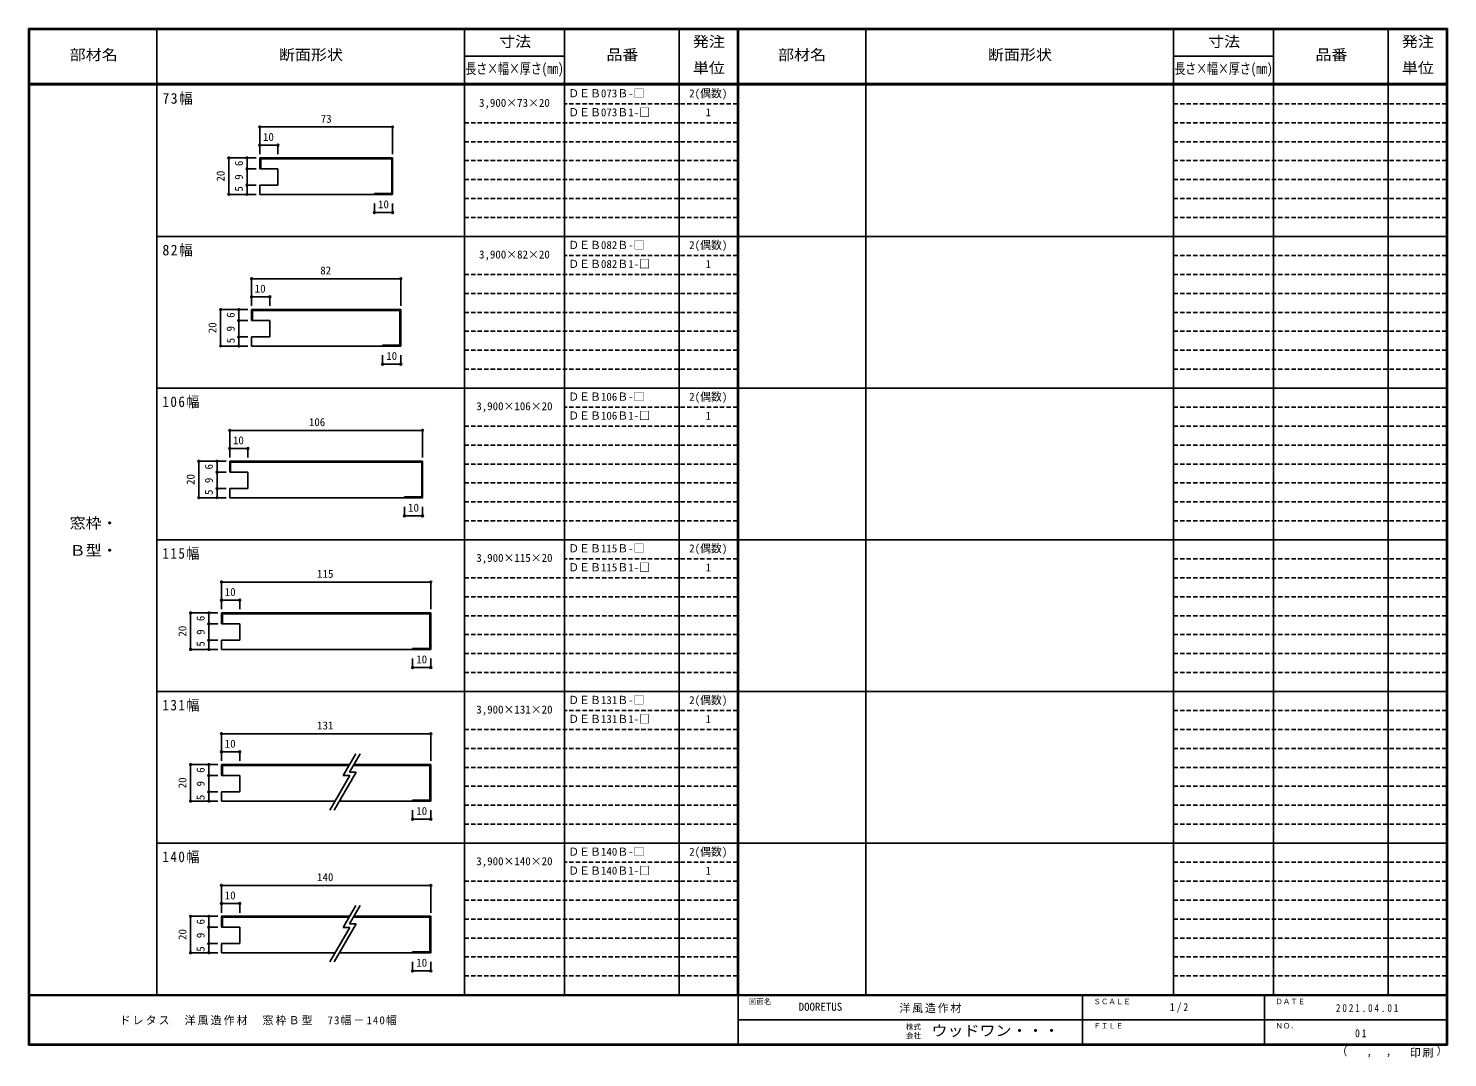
# Model space of a CAD drawing. Units: millimetres, scale not verified. Extents: x -400 to 380, y -287 to 278.
import ezdxf
from ezdxf.enums import TextEntityAlignment as Align

# ---------------------------------------------------------------- set-up
doc = ezdxf.new("R2010")
doc.units = ezdxf.units.MM
doc.header["$LTSCALE"] = 2
doc.header["$PDMODE"] = 32
doc.header["$PDSIZE"] = 1
doc.linetypes.add('DASHED1', pattern=[1.8, 1.2, -0.6])
for name, color, linetype in [('0-4', 3, 'Continuous'), ('0-A', 7, 'Continuous'), ('0-B', 7, 'Continuous'), ('F-1', 7, 'DASHED1'), ('F-A', 7, 'Continuous')]:
    doc.layers.add(name, color=color, linetype=linetype)
doc.styles.add('ＭＳ ゴシック', font='')
doc.styles.get('ＭＳ ゴシック').set_extended_font_data('MS Gothic')

msp = doc.modelspace()

# ---------------------------------------------------------------- linework, layer by layer
at = {"layer": '0-4'}
for p, q in [((-272.833, 201.167), (-272.833, 207.167)), ((-199.833, 207.167), (-272.833, 207.167)), ((-272.333, 201.167), (-272.333, 206.667)), ((-200.333, 206.667), (-272.333, 206.667)), ((-200.333, 187.667), (-200.333, 206.667)), ((-199.833, 187.167), (-199.833, 207.167)), ((-262.833, 201.167), (-272.833, 201.167)), ((-262.833, 201.167), (-262.833, 192.167)), ((-272.833, 192.167), (-272.833, 187.167)), ((-262.833, 192.167), (-272.833, 192.167)), ((-209.833, 187.667), (-200.333, 187.667)), ((-209.833, 187.667), (-209.833, 187.167)), ((-272.833, 187.167), (-199.833, 187.167)), ((-195.333, 123.833), (-277.333, 123.833)), ((-277.333, 117.833), (-277.333, 123.833)), ((-267.333, 117.833), (-277.333, 117.833)), ((-195.833, 123.333), (-276.833, 123.333)), ((-276.833, 117.833), (-276.833, 123.333)), ((-267.333, 117.833), (-267.333, 108.833)), ((-195.833, 104.333), (-195.833, 123.333)), ((-195.333, 103.833), (-195.333, 123.833)), ((-277.333, 108.833), (-277.333, 103.833)), ((-267.333, 108.833), (-277.333, 108.833)), ((-277.333, 103.833), (-195.333, 103.833)), ((-205.333, 104.333), (-195.833, 104.333)), ((-205.333, 104.333), (-205.333, 103.833)), ((-183.333, 40.5), (-289.333, 40.5)), ((-289.333, 34.5), (-289.333, 40.5)), ((-183.833, 40), (-288.833, 40)), ((-288.833, 34.5), (-288.833, 40)), ((-183.833, 21), (-183.833, 40)), ((-183.333, 20.5), (-183.333, 40.5)), ((-279.333, 34.5), (-289.333, 34.5)), ((-279.333, 34.5), (-279.333, 25.5)), ((-289.333, 25.5), (-289.333, 20.5)), ((-279.333, 25.5), (-289.333, 25.5)), ((-289.333, 20.5), (-183.333, 20.5)), ((-193.333, 21), (-183.833, 21)), ((-193.333, 21), (-193.333, 20.5)), ((-178.833, -42.833), (-293.833, -42.833)), ((-293.833, -48.833), (-293.833, -42.833)), ((-179.333, -43.333), (-293.333, -43.333)), ((-293.333, -48.833), (-293.333, -43.333)), ((-179.333, -62.333), (-179.333, -43.333)), ((-178.833, -62.833), (-178.833, -42.833)), ((-283.833, -48.833), (-293.833, -48.833)), ((-283.833, -48.833), (-283.833, -57.833)), ((-293.833, -57.833), (-293.833, -62.833)), ((-283.833, -57.833), (-293.833, -57.833)), ((-188.833, -62.333), (-179.333, -62.333)), ((-188.833, -62.333), (-188.833, -62.833)), ((-293.833, -62.833), (-178.833, -62.833)), ((-223.459, -126.167), (-293.833, -126.167)), ((-293.833, -132.167), (-293.833, -126.167)), ((-283.833, -132.167), (-293.833, -132.167)), ((-223.747, -126.667), (-293.333, -126.667)), ((-293.333, -132.167), (-293.333, -126.667)), ((-283.833, -132.167), (-283.833, -141.167)), ((-179.333, -126.667), (-221.438, -126.667)), ((-178.833, -126.167), (-221.149, -126.167)), ((-179.333, -145.667), (-179.333, -126.667)), ((-178.833, -146.167), (-178.833, -126.167)), ((-293.833, -141.167), (-293.833, -146.167)), ((-283.833, -141.167), (-293.833, -141.167)), ((-293.833, -146.167), (-231.447, -146.167)), ((-229.137, -146.167), (-178.833, -146.167)), ((-188.833, -145.667), (-179.333, -145.667)), ((-188.833, -145.667), (-188.833, -146.167)), ((-223.459, -209.5), (-293.833, -209.5)), ((-293.833, -215.5), (-293.833, -209.5)), ((-223.747, -210), (-293.333, -210)), ((-293.333, -215.5), (-293.333, -210)), ((-179.333, -210), (-221.438, -210)), ((-178.833, -209.5), (-221.149, -209.5)), ((-179.333, -229), (-179.333, -210)), ((-178.833, -229.5), (-178.833, -209.5)), ((-283.833, -215.5), (-293.833, -215.5)), ((-283.833, -215.5), (-283.833, -224.5)), ((-293.833, -224.5), (-293.833, -229.5)), ((-283.833, -224.5), (-293.833, -224.5)), ((-293.833, -229.5), (-231.447, -229.5)), ((-229.137, -229.5), (-178.833, -229.5)), ((-188.833, -229), (-179.333, -229)), ((-188.833, -229), (-188.833, -229.5))]:
    msp.add_line(p, q, dxfattribs=at)
at = {"layer": '0-A'}
for p, q in [((-219.995, -120.167), (-226.957, -132.226)), ((-217.685, -120.167), (-223.493, -130.226)), ((-223.398, -132.226), (-234.333, -151.167)), ((-219.934, -130.226), (-232.024, -151.167)), ((-226.957, -132.226), (-223.398, -132.226)), ((-223.493, -130.226), (-219.934, -130.226)), ((-219.995, -203.5), (-226.957, -215.559)), ((-217.685, -203.5), (-223.493, -213.559)), ((-223.398, -215.559), (-234.333, -234.5)), ((-219.934, -213.559), (-232.024, -234.5)), ((-226.957, -215.559), (-223.398, -215.559)), ((-223.493, -213.559), (-219.934, -213.559))]:
    msp.add_line(p, q, dxfattribs=at)
at = {"layer": '0-B', "color": 4}
for p, q in [((-272.833, 224.167), (-272.833, 209.167)), ((-272.833, 224.167), (-199.833, 224.167)), ((-199.833, 224.167), (-199.833, 209.167)), ((-272.833, 214.167), (-262.833, 214.167)), ((-262.833, 214.167), (-262.833, 209.167)), ((-289.833, 207.167), (-289.833, 187.167)), ((-289.833, 207.167), (-274.833, 207.167)), ((-279.833, 207.167), (-279.833, 187.167)), ((-279.833, 201.167), (-274.833, 201.167)), ((-279.833, 192.167), (-274.833, 192.167)), ((-289.833, 187.167), (-274.833, 187.167)), ((-209.833, 177.167), (-209.833, 182.167)), ((-199.833, 177.167), (-199.833, 182.167)), ((-209.833, 177.167), (-199.833, 177.167)), ((-277.333, 140.833), (-195.333, 140.833)), ((-277.333, 140.833), (-277.333, 125.833)), ((-195.333, 140.833), (-195.333, 125.833)), ((-277.333, 130.833), (-267.333, 130.833)), ((-267.333, 130.833), (-267.333, 125.833)), ((-294.333, 123.833), (-294.333, 103.833)), ((-294.333, 123.833), (-279.333, 123.833)), ((-284.333, 123.833), (-284.333, 103.833)), ((-284.333, 117.833), (-279.333, 117.833)), ((-294.333, 103.833), (-279.333, 103.833)), ((-284.333, 108.833), (-279.333, 108.833)), ((-205.333, 93.833), (-205.333, 98.833)), ((-205.333, 93.833), (-195.333, 93.833)), ((-195.333, 93.833), (-195.333, 98.833)), ((-289.333, 57.5), (-183.333, 57.5)), ((-289.333, 57.5), (-289.333, 42.5)), ((-183.333, 57.5), (-183.333, 42.5)), ((-289.333, 47.5), (-279.333, 47.5)), ((-279.333, 47.5), (-279.333, 42.5)), ((-306.333, 40.5), (-306.333, 20.5)), ((-306.333, 40.5), (-291.333, 40.5)), ((-296.333, 40.5), (-296.333, 20.5)), ((-296.333, 34.5), (-291.333, 34.5)), ((-296.333, 25.5), (-291.333, 25.5)), ((-306.333, 20.5), (-291.333, 20.5)), ((-193.333, 10.5), (-193.333, 15.5)), ((-193.333, 10.5), (-183.333, 10.5)), ((-183.333, 10.5), (-183.333, 15.5)), ((-293.833, -25.833), (-178.833, -25.833)), ((-293.833, -25.833), (-293.833, -40.833)), ((-178.833, -25.833), (-178.833, -40.833)), ((-293.833, -35.833), (-283.833, -35.833)), ((-283.833, -35.833), (-283.833, -40.833)), ((-310.833, -42.833), (-310.833, -62.833)), ((-310.833, -42.833), (-295.833, -42.833)), ((-300.833, -42.833), (-300.833, -62.833)), ((-300.833, -48.833), (-295.833, -48.833)), ((-300.833, -57.833), (-295.833, -57.833)), ((-310.833, -62.833), (-295.833, -62.833)), ((-188.833, -72.833), (-188.833, -67.833)), ((-178.833, -72.833), (-178.833, -67.833)), ((-188.833, -72.833), (-178.833, -72.833)), ((-293.833, -109.167), (-178.833, -109.167)), ((-293.833, -109.167), (-293.833, -124.167)), ((-178.833, -109.167), (-178.833, -124.167)), ((-293.833, -119.167), (-283.833, -119.167)), ((-283.833, -119.167), (-283.833, -124.167)), ((-310.833, -126.167), (-310.833, -146.167)), ((-310.833, -126.167), (-295.833, -126.167)), ((-300.833, -126.167), (-300.833, -146.167)), ((-300.833, -132.167), (-295.833, -132.167)), ((-310.833, -146.167), (-295.833, -146.167)), ((-300.833, -141.167), (-295.833, -141.167)), ((-188.833, -156.167), (-188.833, -151.167)), ((-178.833, -156.167), (-178.833, -151.167)), ((-188.833, -156.167), (-178.833, -156.167)), ((-293.833, -192.5), (-178.833, -192.5)), ((-293.833, -192.5), (-293.833, -207.5)), ((-178.833, -192.5), (-178.833, -207.5)), ((-293.833, -202.5), (-283.833, -202.5)), ((-283.833, -202.5), (-283.833, -207.5)), ((-310.833, -209.5), (-310.833, -229.5)), ((-310.833, -209.5), (-295.833, -209.5)), ((-300.833, -209.5), (-300.833, -229.5)), ((-300.833, -215.5), (-295.833, -215.5)), ((-300.833, -224.5), (-295.833, -224.5)), ((-310.833, -229.5), (-295.833, -229.5)), ((-188.833, -239.5), (-188.833, -234.5)), ((-188.833, -239.5), (-178.833, -239.5)), ((-178.833, -239.5), (-178.833, -234.5))]:
    msp.add_line(p, q, dxfattribs=at)
at = {"layer": '0-B'}
for p in [(-272.833, 224.167), (-199.833, 224.167), (-272.833, 214.167), (-262.833, 214.167), (-289.833, 207.167), (-279.833, 207.167), (-279.833, 201.167), (-289.833, 187.167), (-279.833, 192.167), (-279.833, 187.167), (-209.833, 177.167), (-199.833, 177.167), (-277.333, 140.833), (-195.333, 140.833), (-277.333, 130.833), (-267.333, 130.833), (-294.333, 123.833), (-284.333, 123.833), (-284.333, 117.833), (-284.333, 108.833), (-294.333, 103.833), (-284.333, 103.833), (-205.333, 93.833), (-195.333, 93.833), (-289.333, 57.5), (-183.333, 57.5), (-289.333, 47.5), (-279.333, 47.5), (-306.333, 40.5), (-296.333, 40.5), (-296.333, 34.5), (-296.333, 25.5), (-306.333, 20.5), (-296.333, 20.5), (-193.333, 10.5), (-183.333, 10.5), (-293.833, -25.833), (-178.833, -25.833), (-293.833, -35.833), (-283.833, -35.833), (-310.833, -42.833), (-300.833, -42.833), (-300.833, -48.833), (-310.833, -62.833), (-300.833, -57.833), (-300.833, -62.833), (-188.833, -72.833), (-178.833, -72.833), (-293.833, -109.167), (-178.833, -109.167), (-293.833, -119.167), (-283.833, -119.167), (-310.833, -126.167), (-300.833, -126.167), (-300.833, -132.167), (-310.833, -146.167), (-300.833, -141.167), (-300.833, -146.167), (-188.833, -156.167), (-178.833, -156.167), (-293.833, -192.5), (-178.833, -192.5), (-293.833, -202.5), (-283.833, -202.5), (-310.833, -209.5), (-300.833, -209.5), (-300.833, -215.5), (-300.833, -224.5), (-310.833, -229.5), (-300.833, -229.5), (-188.833, -239.5), (-178.833, -239.5)]:
    msp.add_point(p, dxfattribs=at)
at = {"layer": 'F-1', "color": 6, "linetype": 'Continuous'}
for p, q in [((-400, 278.333), (-400, -280.333)), ((-400, 278.333), (380, 278.333)), ((-400, 278), (380, 278)), ((-400, 277.667), (380, 277.667)), ((-399.667, 278.333), (-399.667, -280.333)), ((-399.333, 278.333), (-399.333, -280.333)), ((-10.333, 278.337), (-10.333, -253)), ((-10, 278.333), (-10, -253)), ((-9.667, 278.337), (-9.667, -253)), ((379.333, 278.333), (379.333, -280.333)), ((379.667, 278.333), (379.667, -280.333)), ((380, 278.333), (380, -280.333)), ((380, 248), (-400, 248)), ((380, 247.333), (-400, 247.333)), ((380, -252.667), (-400, -252.667)), ((380, -253), (-400, -253)), ((-10, -253), (-10, -279.667)), ((179.333, -253), (179.333, -279.667)), ((279.333, -253), (279.333, -279.667)), ((-10, -266.333), (379.333, -266.334)), ((380, -279.667), (-400, -279.667)), ((380, -280), (-400, -280)), ((380, -280.333), (-400, -280.333))]:
    msp.add_line(p, q, dxfattribs=at)
at = {"layer": 'F-1', "linetype": 'Continuous'}
for p, q in [((-329.333, 278.333), (-329.333, -252.667)), ((-160.333, 278.337), (-160.333, -253)), ((-105.333, 278.337), (-105.333, -253)), ((-42.333, 278.337), (-42.333, -253)), ((60.333, 278.337), (60.333, -253)), ((229.333, 278.333), (229.333, -252.667)), ((284.333, 278.333), (284.333, -253.003)), ((347.333, 278.333), (347.333, -253.003)), ((-160.333, 263.167), (-105.333, 263.167)), ((229.333, 263.163), (284.333, 263.163)), ((-10.333, 164), (-329.333, 164)), ((380, 164), (-9.667, 164)), ((-10.333, 80.667), (-329.333, 80.667)), ((380, 80.667), (-9.667, 80.667)), ((-10.333, -2.667), (-329.333, -2.667)), ((380, -2.667), (-9.667, -2.667)), ((-10.333, -86), (-329.333, -86)), ((380, -86), (-9.667, -86)), ((-10.333, -169.333), (-329.333, -169.333)), ((380, -169.333), (-9.667, -169.333))]:
    msp.add_line(p, q, dxfattribs=at)
at = {"layer": 'F-1'}
for p, q in [((-10.333, 236.917), (-105.333, 236.917)), ((379.333, 236.917), (229.333, 236.917)), ((-10.333, 226.5), (-160.333, 226.5)), ((379.333, 226.5), (229.333, 226.5)), ((-10.333, 216.083), (-160.333, 216.083)), ((379.333, 216.083), (229.333, 216.083)), ((-10.333, 205.667), (-160.333, 205.667)), ((379.333, 205.667), (229.333, 205.667)), ((-10.333, 195.25), (-160.333, 195.25)), ((379.333, 195.25), (229.333, 195.25)), ((-10.333, 184.833), (-160.333, 184.833)), ((379.333, 184.833), (229.333, 184.833)), ((-10.333, 174.417), (-160.333, 174.417)), ((379.333, 174.417), (229.333, 174.417)), ((-10.333, 153.583), (-105.333, 153.583)), ((379.333, 153.583), (229.333, 153.583)), ((-10.333, 143.167), (-160.333, 143.167)), ((379.333, 143.167), (229.333, 143.167)), ((-10.333, 132.75), (-160.333, 132.75)), ((379.333, 132.75), (229.333, 132.75)), ((-10.333, 122.333), (-160.333, 122.333)), ((379.333, 122.333), (229.333, 122.333)), ((-10.333, 111.917), (-160.333, 111.917)), ((379.333, 111.917), (229.333, 111.917)), ((-10.333, 101.5), (-160.333, 101.5)), ((379.333, 101.5), (229.333, 101.5)), ((-10.333, 91.083), (-160.333, 91.083)), ((379.333, 91.083), (229.333, 91.083)), ((-10.333, 70.25), (-105.333, 70.25)), ((379.333, 70.25), (229.333, 70.25)), ((-10.333, 59.833), (-160.333, 59.833)), ((379.333, 59.833), (229.333, 59.833)), ((-10.333, 49.417), (-160.333, 49.417)), ((379.333, 49.417), (229.333, 49.417)), ((-10.333, 39), (-160.333, 39)), ((379.333, 39), (229.333, 39)), ((-10.333, 28.583), (-160.333, 28.583)), ((379.333, 28.583), (229.333, 28.583)), ((-10.333, 18.167), (-160.333, 18.167)), ((379.333, 18.167), (229.333, 18.167)), ((-10.333, 7.75), (-160.333, 7.75)), ((379.333, 7.75), (229.333, 7.75)), ((-10.333, -13.083), (-105.333, -13.083)), ((379.333, -13.083), (229.333, -13.083)), ((-10.333, -23.5), (-160.333, -23.5)), ((379.333, -23.5), (229.333, -23.5)), ((-10.333, -33.917), (-160.333, -33.917)), ((379.333, -33.917), (229.333, -33.917)), ((-10.333, -44.333), (-160.333, -44.333)), ((379.333, -44.333), (229.333, -44.333)), ((-10.333, -54.75), (-160.333, -54.75)), ((379.333, -54.75), (229.333, -54.75)), ((-10.333, -65.167), (-160.333, -65.167)), ((379.333, -65.167), (229.333, -65.167)), ((-10.333, -75.583), (-160.333, -75.583)), ((379.333, -75.583), (229.333, -75.583)), ((-10.333, -96.417), (-105.333, -96.417)), ((379.333, -96.417), (229.333, -96.417)), ((-10.333, -106.833), (-160.333, -106.833)), ((379.333, -106.833), (229.333, -106.833)), ((-10.333, -117.25), (-160.333, -117.25)), ((379.333, -117.25), (229.333, -117.25)), ((-10.333, -127.667), (-160.333, -127.667)), ((379.333, -127.667), (229.333, -127.667)), ((-10.333, -138.083), (-160.333, -138.083)), ((379.333, -138.083), (229.333, -138.083)), ((-10.333, -148.5), (-160.333, -148.5)), ((379.333, -148.5), (229.333, -148.5)), ((-10.333, -158.917), (-160.333, -158.917)), ((379.333, -158.917), (229.333, -158.917)), ((-10.333, -179.75), (-105.333, -179.75)), ((379.333, -179.75), (229.333, -179.75)), ((-10.333, -190.167), (-160.333, -190.167)), ((379.333, -190.167), (229.333, -190.167)), ((-10.333, -200.583), (-160.333, -200.583)), ((379.333, -200.583), (229.333, -200.583)), ((-10.333, -211), (-160.333, -211)), ((379.333, -211), (229.333, -211)), ((-10.333, -221.417), (-160.333, -221.417)), ((379.333, -221.417), (229.333, -221.417)), ((-10.333, -231.833), (-160.333, -231.833)), ((379.333, -231.833), (229.333, -231.833)), ((-10.333, -242.25), (-160.333, -242.25)), ((379.333, -242.25), (229.333, -242.25))]:
    msp.add_line(p, q, dxfattribs=at)

# ---------------------------------------------------------------- texts
at = {"layer": '0-A', "style": 'ＭＳ ゴシック'}
for s, p in [('ＤＥＢ073Ｂ-□', (-103.333, 239.125)), ('2(偶数)', (-36.833, 239.125)), ('3,900×73×20', (-152.333, 233.917)), ('ＤＥＢ073Ｂ1-□', (-103.333, 228.708)), ('1', (-27.833, 228.708)), ('3,900×82×20', (-152.333, 150.583)), ('ＤＥＢ082Ｂ-□', (-103.333, 155.792)), ('2(偶数)', (-36.833, 155.792)), ('ＤＥＢ082Ｂ1-□', (-103.333, 145.375)), ('1', (-27.833, 145.375)), ('ＤＥＢ106Ｂ-□', (-103.333, 72.458)), ('2(偶数)', (-36.833, 72.458)), ('3,900×106×20', (-153.833, 67.25)), ('ＤＥＢ106Ｂ1-□', (-103.333, 62.042)), ('1', (-27.833, 62.042)), ('ＤＥＢ115Ｂ-□', (-103.333, -10.875)), ('2(偶数)', (-36.833, -10.875)), ('3,900×115×20', (-153.833, -16.083)), ('ＤＥＢ115Ｂ1-□', (-103.333, -21.292)), ('1', (-27.833, -21.292)), ('ＤＥＢ131Ｂ-□', (-103.333, -94.208)), ('2(偶数)', (-36.833, -94.208)), ('3,900×131×20', (-153.833, -99.417)), ('ＤＥＢ131Ｂ1-□', (-103.333, -104.625)), ('1', (-27.833, -104.625)), ('ＤＥＢ140Ｂ-□', (-103.333, -177.542)), ('2(偶数)', (-36.833, -177.542)), ('3,900×140×20', (-153.833, -182.75)), ('ＤＥＢ140Ｂ1-□', (-103.333, -187.958)), ('1', (-27.833, -187.958))]:
    msp.add_text(s, height=4.399, dxfattribs=at).set_placement(p, align=Align.BOTTOM_LEFT)
at = {"layer": '0-A', "style": 'ＭＳ ゴシック', "width": 1.1}
for s, p in [('窓枠・', (-377.333, 1.833)), ('Ｂ型・', (-377.333, -13.167))]:
    msp.add_text(s, height=5.865, dxfattribs=at).set_placement(p, align=Align.BOTTOM_LEFT)
at = {"layer": '0-A', "char_height": 5.865, "attachment_point": 7, "style": 'ＭＳ ゴシック'}
for s, insert in [('\\T1.2;\\W0.95;73幅', (-326.333, 236.333)), ('\\T1.2;\\W0.95;82幅', (-326.333, 153)), ('\\T1.22;\\W0.9;106幅', (-326.333, 69.667)), ('\\T1.22;\\W0.9;115幅', (-326.333, -13.667)), ('\\T1.22;\\W0.9;131幅', (-326.333, -97)), ('\\T1.22;\\W0.9;140幅', (-326.333, -180.333))]:
    msp.add_mtext(s, dxfattribs=dict(at, insert=insert))
at = {"layer": '0-B', "style": 'ＭＳ ゴシック'}
for s, p in [('73', (-239.333, 225.167)), ('10', (-271.083, 215.167)), ('10', (-207.833, 178.167)), ('82', (-239.583, 141.833)), ('10', (-275.583, 131.833)), ('10', (-203.333, 94.833)), ('106', (-245.833, 58.5)), ('10', (-287.583, 48.5)), ('10', (-191.333, 11.5)), ('115', (-241.333, -24.833)), ('10', (-292.083, -34.833)), ('10', (-186.833, -71.833)), ('131', (-241.333, -108.167)), ('10', (-292.083, -118.167)), ('10', (-186.833, -155.167)), ('140', (-241.333, -191.5)), ('10', (-292.083, -201.5)), ('10', (-186.833, -238.5))]:
    msp.add_text(s, height=4.399, dxfattribs=at).set_placement(p, align=Align.BOTTOM_LEFT)
for s, p in [('6', (-280.833, 202.667)), ('20', (-290.833, 194.167)), ('9', (-280.833, 195.167)), ('5', (-280.833, 188.667)), ('6', (-285.333, 119.333)), ('20', (-295.333, 110.833)), ('9', (-285.333, 111.833)), ('5', (-285.333, 105.333)), ('20', (-307.333, 27.5)), ('6', (-297.333, 36)), ('9', (-297.333, 28.5)), ('5', (-297.333, 22)), ('6', (-301.833, -47.333)), ('20', (-311.833, -55.833)), ('9', (-301.833, -54.833)), ('5', (-301.833, -61.333)), ('6', (-301.833, -130.667)), ('20', (-311.833, -139.167)), ('9', (-301.833, -138.167)), ('5', (-301.833, -145.667)), ('20', (-311.833, -222.5)), ('6', (-301.833, -214)), ('9', (-301.833, -221.5)), ('5', (-301.833, -229))]:
    msp.add_text(s, height=4.399, rotation=90, dxfattribs=at).set_placement(p, align=Align.BOTTOM_LEFT)
at = {"layer": 'F-1', "style": 'ＭＳ ゴシック'}
for s, width, p in [('寸法', 1.1, (-141.333, 266.417)), ('発注', 1.1, (-34.833, 266.417)), ('寸法', 1.1, (248.333, 266.417)), ('発注', 1.1, (354.833, 266.413)), ('品番', 1.1, (-82.333, 259.167)), ('品番', 1.1, (307.333, 259.167)), ('長さ×幅×厚さ(㎜)', 0.75, (-159.833, 251.583)), ('単位', 1.1, (-34.833, 251.917)), ('長さ×幅×厚さ(㎜)', 0.75, (229.833, 251.583)), ('単位', 1.1, (354.833, 251.913))]:
    msp.add_text(s, height=5.865, dxfattribs=dict(at, width=width)).set_placement(p, align=Align.BOTTOM_LEFT)
at = {"layer": 'F-A', "style": 'ＭＳ ゴシック', "width": 1.1}
for s, p in [('部材名', (-377.333, 259.167)), ('断面形状', (-262.333, 259.167)), ('部材名', (12, 259.167)), ('断面形状', (127.333, 259.167)), ('ウッドワン・・・', (96.333, -277))]:
    msp.add_text(s, height=5.865, dxfattribs=at).set_placement(p, align=Align.BOTTOM_LEFT)
at = {"layer": 'F-A', "style": 'ＭＳ ゴシック'}
for s, height, p in [('図面名', 2.933, (-4, -258.667)), ('DOORETUS', 4.399, (23.333, -262.719)), ('ＳＣＡＬＥ', 2.933, (185.333, -258.667)), ('ＤＡＴＥ', 2.933, (285.333, -258.667)), ('株式', 2.933, (82.333, -272.6)), ('ＦＩＬＥ', 2.933, (185.333, -272)), ('ＮＯ．', 2.933, (285.333, -272)), ('会社', 2.933, (82.333, -277.4)), ('（', 4.399, (318.936, -287.221)), ('）', 4.399, (373.894, -286.942)), (',', 4.399, (335.418, -287.221)), (',', 4.399, (346.013, -287.035))]:
    msp.add_text(s, height=height, dxfattribs=at).set_placement(p, align=Align.BOTTOM_LEFT)
at = {"layer": 'F-A', "char_height": 4.399, "attachment_point": 7, "style": 'ＭＳ ゴシック'}
for s, insert in [('\\T1.17;洋風造作材', (78.695, -262.667)), ('\\T1.38;\\W0.9;1/2', (227.333, -262.667)), ('\\T1.19;ドレタス\u3000洋風造作材\u3000窓枠Ｂ型\u300073幅－140幅', (-349.836, -269.333)), ('\\T1.39;\\W0.85;2021.04.01', (318.583, -262.167)), ('\\T1.36;\\W0.9;01', (329.083, -276)), ('\\T1.17;印刷', (359.21, -287.128))]:
    msp.add_mtext(s, dxfattribs=dict(at, insert=insert))

doc.saveas('drawing.dxf')
